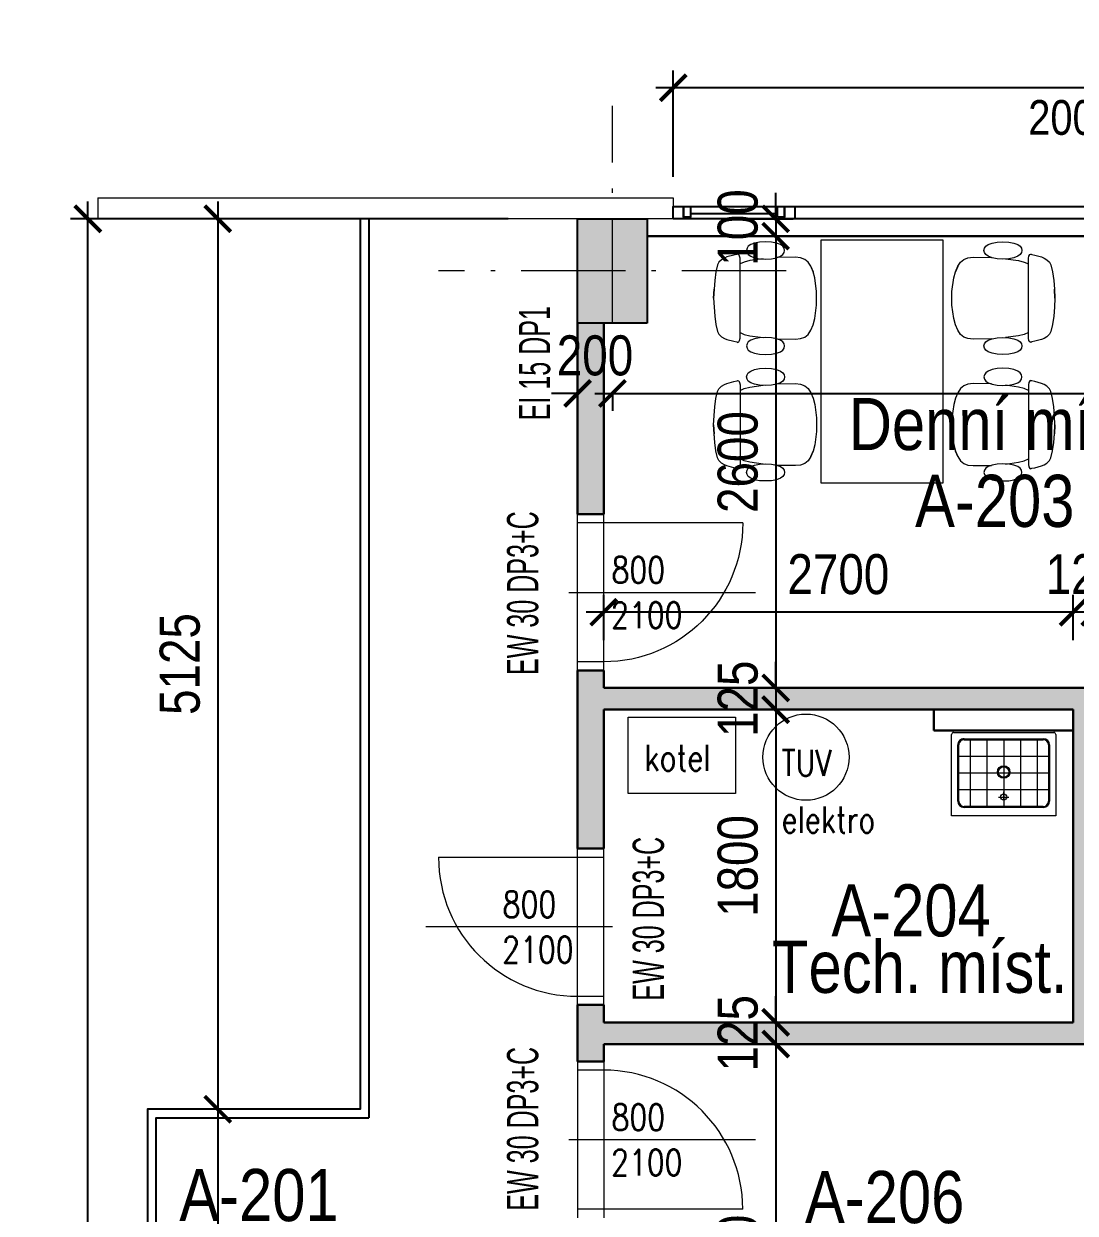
# Model space of a CAD drawing. Header units: millimetres. Extents: x 325046 to 1268204, y 1875583 to 2761998.
# Drawn here: x 1099923 to 1105972, y 2585519 to 2592365 of the extents above; entities that cross this region are included whole.
import ezdxf

# ---------------------------------------------------------------- set-up
doc = ezdxf.new("R2010")
doc.units = ezdxf.units.MM
doc.header["$LTSCALE"] = 100
doc.header["$PDMODE"] = 65
doc.linetypes.add('ACAD_ISO10W100', pattern=[18.5, 12, -3, 0.5, -3])
doc.linetypes.add('DIVIDE', pattern=[31.75, 12.7, -6.35, 0, -6.35, 0, -6.35])
for name, color, linetype, lineweight, true_color in [('DVEŘE - POPIS', 7, 'Continuous', 5, 0x008a22), ('INTERIÉR', 7, 'Continuous', 5, 0xa65930), ('otvory', 7, 'Continuous', 20, 0xb30000), ('PO - dveře a odolnosti', 7, 'Continuous', 9, 0xc51645), ('PŘÍČKY - SDK', 7, 'Continuous', 30, 0x6a1174), ('SANITA  - NOVÁ', 7, 'Continuous', 13, 0x3f3fde)]:
    doc.layers.add(name, color=color, linetype=linetype, lineweight=lineweight, true_color=true_color)
for name, color, linetype in [('FASÁDY - okna - PŮDORYS', 8, 'Continuous'), ('kóty 100', 5, 'Continuous'), ('OKNA - RASTR', 5, 'Continuous'), ('TENKÁ', 7, 'Continuous'), ('ČÍSLO MÍSTNOSTI', 4, 'Continuous'), ('ŽB- SLOUPY', 3, 'Continuous')]:
    doc.layers.add(name, color=color, linetype=linetype)
for name, color, linetype, lineweight in [('Objekty - osy', 5, 'ACAD_ISO10W100', 20), ('OBVODOVÝ PLÁŠŤ', 2, 'Continuous', 9), ('ŽB - Šraf-prefa', 253, 'Continuous', 13)]:
    doc.layers.add(name, color=color, linetype=linetype, lineweight=lineweight)
doc.layers.add('POPIS MÍSTNOSTÍ', color=7, linetype='Continuous', true_color=0x072bf2)
doc.layers.add('ŠRAF - SDK', color=7, linetype='Continuous', true_color=0xfbe0ee)
doc.styles.add('ARIAL NARROW', font='ARIALN.TTF')
doc.styles.add('FSIMPLEX', font='simplex.shx')
doc.dimstyles.new('100', dxfattribs={"dimscale": 100, "dimtxt": 2.3, "dimasz": 1.5, "dimexe": 1, "dimexo": 4, "dimgap": 1, "dimtad": 1, "dimdec": 0, "dimzin": 0, "dimdsep": 46, "dimtxsty": 'ARIAL NARROW', "dimblk": 'ARCHTICK', "dimcen": 4, "dimdle": 1, "dimclrd": 256, "dimclre": 256, "dimclrt": 7, "dimadec": 0, "dimazin": 0, "dimtfac": 1, "dimtdec": 0, "dimtix": 1, "dimtofl": 0, "dimtmove": 0, "dimatfit": 2, "dimldrblk": 'OBLIQUE', "dimfxl": 1, "dimtolj": 1, "dimtzin": 0, "dimlwd": -1, "dimlwe": -1, "dimarcsym": 1})

# ---------------------------------------------------------------- blocks, each defined once
blk = doc.blocks.new('A$C751F20EA')
at = {"layer": 'otvory', "linetype": 'DIVIDE', "ltscale": 8}
for p, q in [((50, 900), (50, 0)), ((200, 900), (200, 0))]:
    blk.add_line(p, q, dxfattribs=at)
at = {"layer": 'otvory'}
for p, q in [((200, 850), (50, 850)), ((1000, 50), (50, 50))]:
    blk.add_line(p, q, dxfattribs=at)
at = {"layer": 'otvory', "ltscale": 2, "transparency": 33554687}
blk.add_line((0, 450), (1073.6, 450), dxfattribs=at)
blk.add_arc((200, 50), 800, 0, 90, dxfattribs=at)
blk = doc.blocks.new('VI_2D_01_XX__FCPLA1112701903018')
for p, q in [((0.1136, 0.2183), (0.1041, 0.2015)), ((0.1282, 0.2336), (0.1136, 0.2183)), ((0.1439, 0.2413), (0.1282, 0.2336)), ((0.1839, 0.2504), (0.1439, 0.2413)), ((0.2327, 0.2571), (0.1839, 0.2504)), ((0.2834, 0.2611), (0.2327, 0.2571)), ((0.3354, 0.2637), (0.2834, 0.2611)), ((0.3354, 0.2638), (0.2838, 0.2612)), ((0.3354, 0.2637), (0.2838, 0.2612)), ((0.387, 0.2612), (0.3354, 0.2638)), ((0.3354, 0.2638), (0.3873, 0.2611)), ((0.3873, 0.2611), (0.3354, 0.2637)), ((0.4381, 0.2571), (0.387, 0.2612)), ((0.4381, 0.2571), (0.3873, 0.2611)), ((0.4869, 0.2504), (0.4381, 0.2571)), ((0.5268, 0.2413), (0.4869, 0.2504)), ((0.5425, 0.2336), (0.5268, 0.2413)), ((0.5572, 0.2183), (0.5425, 0.2336)), ((0.5666, 0.2015), (0.5572, 0.2183)), ((0.0874, 0.1476), (0.084, 0.1311)), ((0.098, 0.1871), (0.0874, 0.1476)), ((0.1041, 0.2015), (0.098, 0.1871)), ((0.5728, 0.1871), (0.5666, 0.2015)), ((0.5834, 0.1476), (0.5728, 0.1871)), ((0.5867, 0.1311), (0.5834, 0.1476)), ((0.0478, 0.0718), (0.0366, 0.0643)), ((0.0604, 0.0743), (0.0478, 0.0718)), ((0.073, 0.0718), (0.0604, 0.0743)), ((0.0842, 0.0643), (0.073, 0.0718)), ((0.0825, 0.1277), (0.0813, 0.1263)), ((0.0813, 0.1263), (0.0839, 0.1197)), ((0.084, 0.1311), (0.0825, 0.1277)), ((0.0839, 0.1197), (0.0929, 0.1143)), ((0.0929, 0.1143), (0.1053, 0.1118)), ((0.1053, 0.1118), (0.1842, 0.1118)), ((0.1273, 0.0879), (0.1188, 0.0548)), ((0.1381, 0.1118), (0.1273, 0.0879)), ((0.1842, 0.1118), (0.2328, 0.1118)), ((0.2328, 0.1118), (0.2838, 0.1118)), ((0.2838, 0.1118), (0.3354, 0.1118)), ((0.3354, 0.1118), (0.3869, 0.1118)), ((0.3869, 0.1118), (0.438, 0.1118)), ((0.438, 0.1118), (0.4865, 0.1118)), ((0.4865, 0.1118), (0.5654, 0.1118)), ((0.5435, 0.0879), (0.5327, 0.1118)), ((0.5519, 0.0548), (0.5435, 0.0879)), ((0.5654, 0.1118), (0.5779, 0.1143)), ((0.5779, 0.1143), (0.5868, 0.1197)), ((0.5978, 0.0718), (0.5866, 0.0643)), ((0.5882, 0.1277), (0.5867, 0.1311)), ((0.5868, 0.1197), (0.5895, 0.1263)), ((0.5895, 0.1263), (0.5882, 0.1277)), ((0.6104, 0.0743), (0.5978, 0.0718)), ((0.623, 0.0718), (0.6104, 0.0743)), ((0.6342, 0.0643), (0.623, 0.0718)), ((0.0186, 0.028), (0.013, -0.0009)), ((0.0269, 0.0502), (0.0186, 0.028)), ((0.0366, 0.0643), (0.0269, 0.0502)), ((0.0939, 0.0502), (0.0842, 0.0643)), ((0.1021, 0.028), (0.0939, 0.0502)), ((0.1078, -0.0009), (0.1021, 0.028)), ((0.1188, 0.0548), (0.1088, -0.0206)), ((0.5619, -0.0206), (0.5519, 0.0548)), ((0.5686, 0.028), (0.563, -0.0009)), ((0.5769, 0.0502), (0.5686, 0.028)), ((0.5866, 0.0643), (0.5769, 0.0502)), ((0.6439, 0.0502), (0.6342, 0.0643)), ((0.6521, 0.028), (0.6439, 0.0502)), ((0.6578, -0.0009), (0.6521, 0.028)), ((0.013, -0.0009), (0.0111, -0.035)), ((0.0111, -0.035), (0.013, -0.069)), ((0.1096, -0.035), (0.1078, -0.0009)), ((0.1078, -0.069), (0.1096, -0.035)), ((0.563, -0.0009), (0.5611, -0.035)), ((0.5611, -0.035), (0.563, -0.069)), ((0.6596, -0.035), (0.6578, -0.0009)), ((0.6578, -0.069), (0.6596, -0.035)), ((0.013, -0.069), (0.0186, -0.0979)), ((0.0186, -0.0979), (0.0269, -0.1201)), ((0.0269, -0.1201), (0.0366, -0.1342)), ((0.0366, -0.1342), (0.0478, -0.1417)), ((0.073, -0.1417), (0.0842, -0.1342)), ((0.0842, -0.1342), (0.0939, -0.1201)), ((0.0939, -0.1201), (0.1021, -0.0979)), ((0.1011, -0.1007), (0.0994, -0.2065)), ((0.1021, -0.0979), (0.1078, -0.069)), ((0.563, -0.069), (0.5686, -0.0979)), ((0.5686, -0.0979), (0.5769, -0.1201)), ((0.5713, -0.2065), (0.5697, -0.1007)), ((0.5769, -0.1201), (0.5866, -0.1342)), ((0.5866, -0.1342), (0.5978, -0.1417)), ((0.623, -0.1417), (0.6342, -0.1342)), ((0.6342, -0.1342), (0.6439, -0.1201)), ((0.6439, -0.1201), (0.6521, -0.0979)), ((0.6521, -0.0979), (0.6578, -0.069)), ((0.0478, -0.1417), (0.0604, -0.1442)), ((0.0604, -0.1442), (0.073, -0.1417)), ((0.5978, -0.1417), (0.6104, -0.1442)), ((0.6104, -0.1442), (0.623, -0.1417)), ((0.0994, -0.2065), (0.0994, -0.2064)), ((0.0994, -0.2065), (0.103, -0.2362)), ((0.0994, -0.2065), (0.103, -0.2361)), ((0.103, -0.2361), (0.1116, -0.2602)), ((0.103, -0.2361), (0.103, -0.2361)), ((0.103, -0.2361), (0.103, -0.2361)), ((0.103, -0.2362), (0.1116, -0.2602)), ((0.1116, -0.2602), (0.1273, -0.2796)), ((0.1116, -0.2602), (0.1273, -0.2796)), ((0.5435, -0.2796), (0.5591, -0.2602)), ((0.5435, -0.2796), (0.5591, -0.2602)), ((0.5591, -0.2602), (0.5678, -0.2361)), ((0.5591, -0.2602), (0.5678, -0.2362)), ((0.5591, -0.2602), (0.5591, -0.2602)), ((0.5678, -0.2362), (0.5713, -0.2065)), ((0.5678, -0.2361), (0.5713, -0.2065)), ((0.1273, -0.2796), (0.1516, -0.2952)), ((0.1273, -0.2796), (0.1516, -0.2952)), ((0.1516, -0.2952), (0.1516, -0.2952)), ((0.1516, -0.2952), (0.1521, -0.2954)), ((0.1521, -0.2954), (0.1831, -0.308)), ((0.1831, -0.308), (0.2187, -0.3175)), ((0.2187, -0.3175), (0.296, -0.3281)), ((0.296, -0.3281), (0.3747, -0.3281)), ((0.3747, -0.3281), (0.452, -0.3175)), ((0.452, -0.3175), (0.4877, -0.308)), ((0.4877, -0.308), (0.5191, -0.2952)), ((0.5186, -0.2954), (0.4877, -0.308)), ((0.5186, -0.2954), (0.5191, -0.2952)), ((0.5191, -0.2952), (0.5435, -0.2796)), ((0.5191, -0.2952), (0.5435, -0.2796))]:
    blk.add_line(p, q)
blk = doc.blocks.new('A$C2A9B169D')
at = {"layer": 'SANITA  - NOVÁ', "ltscale": 2, "transparency": 33554687}
for p, q in [((0, 12), (0, 480)), ((0, 480), (600, 480)), ((600, 480), (600, 12)), ((72, 432), (528, 432)), ((72, 426), (528, 426)), ((108, 42), (108, 426)), ((204, 42), (204, 426)), ((300, 42), (300, 426)), ((396, 42), (396, 426)), ((492, 42), (492, 426)), ((36, 72), (36, 396)), ((42, 72), (42, 396)), ((330, 372), (270, 372)), ((300, 390), (300, 342)), ((558, 396), (558, 72)), ((564, 396), (564, 72)), ((42, 330), (558, 330)), ((42, 234), (558, 234)), ((42, 138), (558, 138)), ((528, 42), (72, 42)), ((528, 36), (72, 36)), ((588, 0), (12, 0))]:
    blk.add_line(p, q, dxfattribs=at)
for centre, radius in [((300, 372), 18), ((300, 228), 36), ((300, 228), 30)]:
    blk.add_circle(centre, radius, dxfattribs=at)
for centre, radius, start, end in [((72, 396), 36, 90, 180), ((72, 396), 30, 90, 180), ((528, 396), 36, 0, 90), ((528, 396), 30, 0, 90), ((72, 72), 36, 180, 270), ((72, 72), 30, 180, 270), ((528, 72), 30, 270, 0), ((528, 72), 36, 270, 0), ((12, 12), 12, 180, 270), ((588, 12), 12, 270, 0)]:
    blk.add_arc(centre, radius, start, end, dxfattribs=at)
blk = doc.blocks.new('_ARCHTICK')
at = {"color": 0, "linetype": 'ByBlock', "const_width": 0.15}
blk.add_lwpolyline([(-0.5, -0.5), (0.5, 0.5)], dxfattribs=at)
blk = doc.blocks.new('*D247')
at = {"layer": 'Defpoints', "color": 0, "transparency": 16777216}
for p in [(1103659.2, 2591996.8), (1103659.2, 2591084), (1108959.2, 2591084)]:
    blk.add_point(p, dxfattribs=at)
at = {"layer": 'kóty 100', "transparency": 16777216}
for p, q in [((1103659.2, 2591484), (1103659.2, 2592096.8)), ((1108959.2, 2591484), (1108959.2, 2592096.8)), ((1109059.2, 2591996.8), (1103559.2, 2591996.8))]:
    blk.add_line(p, q, dxfattribs=at)
at = {"layer": 'kóty 100', "transparency": 16777216, "xscale": 150, "yscale": 150, "zscale": 150, "rotation": 180}
blk.add_blockref('_ARCHTICK', (1103659.2, 2591996.8), dxfattribs=at)
at = {"layer": 'kóty 100', "transparency": 16777216, "xscale": 150, "yscale": 150, "zscale": 150}
blk.add_blockref('_ARCHTICK', (1108959.2, 2591996.8), dxfattribs=at)
at = {"layer": 'kóty 100', "color": 7, "transparency": 16777216, "insert": (1106309.2, 2592214.2), "char_height": 230, "attachment_point": 5, "style": 'ARIAL NARROW'}
blk.add_mtext('\\A1;5300', dxfattribs=at)
blk = doc.blocks.new('_Oblique')
at = {"color": 0, "lineweight": -2}
blk.add_line((-0.5, -0.5), (0.5, 0.5), dxfattribs=at)
blk = doc.blocks.new('*D355')
at = {"layer": 'Defpoints', "color": 0, "transparency": 16777216}
for p in [(1100291.7, 2591242.7), (1103109.2, 2591242.7), (1103109.2, 2572692.7)]:
    blk.add_point(p, dxfattribs=at)
at = {"layer": 'kóty 100', "transparency": 16777216}
for p, q in [((1100291.7, 2572592.7), (1100291.7, 2591342.7)), ((1102709.2, 2591242.7), (1100191.7, 2591242.7)), ((1102709.2, 2572692.7), (1100191.7, 2572692.7))]:
    blk.add_line(p, q, dxfattribs=at)
at = {"layer": 'kóty 100', "transparency": 16777216, "xscale": 150, "yscale": 150, "zscale": 150}
for p, rotation in [((1100291.7, 2591242.7), 90), ((1100291.7, 2572692.7), 270)]:
    blk.add_blockref('_ARCHTICK', p, dxfattribs=dict(at, rotation=rotation))
at = {"layer": 'kóty 100', "color": 7, "transparency": 16777216, "insert": (1100074.3, 2581967.7), "char_height": 230, "attachment_point": 5, "rotation": 90, "style": 'ARIAL NARROW'}
blk.add_mtext('\\A1;18550', dxfattribs=at)
blk = doc.blocks.new('*D356')
at = {"layer": 'Defpoints', "color": 0, "transparency": 16777216}
for p in [(1101859.2, 2591242.7), (1101039.3, 2586117.7), (1101859.2, 2586117.7)]:
    blk.add_point(p, dxfattribs=at)
at = {"layer": 'kóty 100', "transparency": 16777216}
for p, q in [((1101039.3, 2591342.7), (1101039.3, 2586017.7)), ((1101459.2, 2591242.7), (1100939.3, 2591242.7)), ((1101459.2, 2586117.7), (1100939.3, 2586117.7))]:
    blk.add_line(p, q, dxfattribs=at)
at = {"layer": 'kóty 100', "transparency": 16777216, "xscale": 150, "yscale": 150, "zscale": 150}
for p, rotation in [((1101039.3, 2591242.7), 90), ((1101039.3, 2586117.7), 270)]:
    blk.add_blockref('_ARCHTICK', p, dxfattribs=dict(at, rotation=rotation))
at = {"layer": 'kóty 100', "color": 7, "transparency": 16777216, "insert": (1100821.8, 2588680.2), "char_height": 230, "attachment_point": 5, "rotation": 90, "style": 'ARIAL NARROW'}
blk.add_mtext('\\A1;5125', dxfattribs=at)
blk = doc.blocks.new('*D357')
at = {"layer": 'Defpoints', "color": 0, "transparency": 16777216}
for p in [(1101859.2, 2586117.7), (1100684.8, 2577717.5), (1101039.3, 2577717.5)]:
    blk.add_point(p, dxfattribs=at)
at = {"layer": 'kóty 100', "transparency": 16777216}
for p, q in [((1101039.3, 2586217.7), (1101039.3, 2577617.5)), ((1101459.2, 2586117.7), (1100939.3, 2586117.7)), ((1101084.8, 2577717.5), (1101139.3, 2577717.5))]:
    blk.add_line(p, q, dxfattribs=at)
at = {"layer": 'kóty 100', "transparency": 16777216, "xscale": 150, "yscale": 150, "zscale": 150}
for p, rotation in [((1101039.3, 2586117.7), 90), ((1101039.3, 2577717.5), 270)]:
    blk.add_blockref('_ARCHTICK', p, dxfattribs=dict(at, rotation=rotation))
at = {"layer": 'kóty 100', "color": 7, "transparency": 16777216, "insert": (1100821.8, 2581917.6), "char_height": 230, "attachment_point": 5, "rotation": 90, "style": 'ARIAL NARROW'}
blk.add_mtext('\\A1;8400', dxfattribs=at)
blk = doc.blocks.new('*D364')
at = {"layer": 'Defpoints', "color": 0, "transparency": 16777216}
for p in [(1103659.2, 2591242.7), (1103509.2, 2591142.7), (1104248.8, 2591142.7)]:
    blk.add_point(p, dxfattribs=at)
at = {"layer": 'kóty 100', "transparency": 16777216}
for p, q in [((1104248.8, 2591242.7), (1104248.8, 2591392.7)), ((1104059.2, 2591242.7), (1104348.8, 2591242.7)), ((1103909.2, 2591142.7), (1104348.8, 2591142.7)), ((1104248.8, 2591142.7), (1104248.8, 2590992.7))]:
    blk.add_line(p, q, dxfattribs=at)
at = {"layer": 'kóty 100', "transparency": 16777216, "xscale": 150, "yscale": 150, "zscale": 150}
for p, rotation in [((1104248.8, 2591242.7), 270), ((1104248.8, 2591142.7), 90)]:
    blk.add_blockref('_ARCHTICK', p, dxfattribs=dict(at, rotation=rotation))
at = {"layer": 'kóty 100', "color": 7, "transparency": 16777216, "insert": (1104031.4, 2591192.7), "char_height": 230, "attachment_point": 5, "rotation": 90, "style": 'ARIAL NARROW'}
blk.add_mtext('\\A1;100', dxfattribs=at)
blk = doc.blocks.new('*D365')
at = {"layer": 'Defpoints', "color": 0, "transparency": 16777216}
for p in [(1103509.2, 2591142.7), (1103259.2, 2588542.7), (1104248.8, 2588542.7)]:
    blk.add_point(p, dxfattribs=at)
at = {"layer": 'kóty 100', "transparency": 16777216}
for p, q in [((1104248.8, 2591242.7), (1104248.8, 2588442.7)), ((1103909.2, 2591142.7), (1104348.8, 2591142.7)), ((1103659.2, 2588542.7), (1104348.8, 2588542.7))]:
    blk.add_line(p, q, dxfattribs=at)
at = {"layer": 'kóty 100', "transparency": 16777216, "xscale": 150, "yscale": 150, "zscale": 150}
for p, rotation in [((1104248.8, 2591142.7), 90), ((1104248.8, 2588542.7), 270)]:
    blk.add_blockref('_ARCHTICK', p, dxfattribs=dict(at, rotation=rotation))
at = {"layer": 'kóty 100', "color": 7, "transparency": 16777216, "insert": (1104031.4, 2589842.7), "char_height": 230, "attachment_point": 5, "rotation": 90, "style": 'ARIAL NARROW'}
blk.add_mtext('\\A1;2600', dxfattribs=at)
blk = doc.blocks.new('*D366')
at = {"layer": 'Defpoints', "color": 0, "transparency": 16777216}
for p in [(1103259.2, 2588542.7), (1103259.2, 2588417.7), (1104248.8, 2588417.7)]:
    blk.add_point(p, dxfattribs=at)
at = {"layer": 'kóty 100', "transparency": 16777216}
for p, q in [((1104248.8, 2588542.7), (1104248.8, 2588692.7)), ((1103659.2, 2588542.7), (1104348.8, 2588542.7)), ((1103659.2, 2588417.7), (1104348.8, 2588417.7)), ((1104248.8, 2588417.7), (1104248.8, 2588267.7))]:
    blk.add_line(p, q, dxfattribs=at)
at = {"layer": 'kóty 100', "transparency": 16777216, "xscale": 150, "yscale": 150, "zscale": 150}
for p, rotation in [((1104248.8, 2588542.7), 270), ((1104248.8, 2588417.7), 90)]:
    blk.add_blockref('_ARCHTICK', p, dxfattribs=dict(at, rotation=rotation))
at = {"layer": 'kóty 100', "color": 7, "transparency": 16777216, "insert": (1104031.4, 2588480.2), "char_height": 230, "attachment_point": 5, "rotation": 90, "style": 'ARIAL NARROW'}
blk.add_mtext('\\A1;125', dxfattribs=at)
blk = doc.blocks.new('*D367')
at = {"layer": 'Defpoints', "color": 0, "transparency": 16777216}
for p in [(1103259.2, 2588417.7), (1103259.2, 2586617.7), (1104248.8, 2586617.7)]:
    blk.add_point(p, dxfattribs=at)
at = {"layer": 'kóty 100', "transparency": 16777216}
for p, q in [((1104248.8, 2588517.7), (1104248.8, 2586517.7)), ((1103659.2, 2588417.7), (1104348.8, 2588417.7)), ((1103659.2, 2586617.7), (1104348.8, 2586617.7))]:
    blk.add_line(p, q, dxfattribs=at)
at = {"layer": 'kóty 100', "transparency": 16777216, "xscale": 150, "yscale": 150, "zscale": 150}
for p, rotation in [((1104248.8, 2588417.7), 90), ((1104248.8, 2586617.7), 270)]:
    blk.add_blockref('_ARCHTICK', p, dxfattribs=dict(at, rotation=rotation))
at = {"layer": 'kóty 100', "color": 7, "transparency": 16777216, "insert": (1104031.4, 2587517.7), "char_height": 230, "attachment_point": 5, "rotation": 90, "style": 'ARIAL NARROW'}
blk.add_mtext('\\A1;1800', dxfattribs=at)
blk = doc.blocks.new('*D368')
at = {"layer": 'Defpoints', "color": 0, "transparency": 16777216}
for p in [(1103259.2, 2586617.7), (1103259.2, 2586492.7), (1104248.8, 2586492.7)]:
    blk.add_point(p, dxfattribs=at)
at = {"layer": 'kóty 100', "transparency": 16777216}
for p, q in [((1104248.8, 2586617.7), (1104248.8, 2586767.7)), ((1103659.2, 2586617.7), (1104348.8, 2586617.7)), ((1103659.2, 2586492.7), (1104348.8, 2586492.7)), ((1104248.8, 2586492.7), (1104248.8, 2586342.7))]:
    blk.add_line(p, q, dxfattribs=at)
at = {"layer": 'kóty 100', "transparency": 16777216, "xscale": 150, "yscale": 150, "zscale": 150}
for p, rotation in [((1104248.8, 2586617.7), 270), ((1104248.8, 2586492.7), 90)]:
    blk.add_blockref('_ARCHTICK', p, dxfattribs=dict(at, rotation=rotation))
at = {"layer": 'kóty 100', "color": 7, "transparency": 16777216, "insert": (1104031.4, 2586555.2), "char_height": 230, "attachment_point": 5, "rotation": 90, "style": 'ARIAL NARROW'}
blk.add_mtext('\\A1;125', dxfattribs=at)
blk = doc.blocks.new('*D369')
at = {"layer": 'Defpoints', "color": 0, "transparency": 16777216}
for p in [(1103259.2, 2586492.7), (1103259.2, 2583942.7), (1104248.8, 2583942.7)]:
    blk.add_point(p, dxfattribs=at)
at = {"layer": 'kóty 100', "transparency": 16777216}
for p, q in [((1104248.8, 2586592.7), (1104248.8, 2583842.7)), ((1103659.2, 2586492.7), (1104348.8, 2586492.7)), ((1103659.2, 2583942.7), (1104348.8, 2583942.7))]:
    blk.add_line(p, q, dxfattribs=at)
at = {"layer": 'kóty 100', "transparency": 16777216, "xscale": 150, "yscale": 150, "zscale": 150}
for p, rotation in [((1104248.8, 2586492.7), 90), ((1104248.8, 2583942.7), 270)]:
    blk.add_blockref('_ARCHTICK', p, dxfattribs=dict(at, rotation=rotation))
at = {"layer": 'kóty 100', "color": 7, "transparency": 16777216, "insert": (1104031.4, 2585217.7), "char_height": 230, "attachment_point": 5, "rotation": 90, "style": 'ARIAL NARROW'}
blk.add_mtext('\\A1;2550', dxfattribs=at)
blk = doc.blocks.new('*D390')
at = {"layer": 'Defpoints', "color": 0, "transparency": 16777216}
for p in [(1103259.2, 2588978.3), (1103259.2, 2588417.7), (1105959.2, 2588417.7)]:
    blk.add_point(p, dxfattribs=at)
at = {"layer": 'kóty 100', "transparency": 16777216}
for p, q in [((1103259.2, 2588817.7), (1103259.2, 2589078.3)), ((1105959.2, 2588817.7), (1105959.2, 2589078.3)), ((1106059.2, 2588978.3), (1103159.2, 2588978.3))]:
    blk.add_line(p, q, dxfattribs=at)
at = {"layer": 'kóty 100', "transparency": 16777216, "xscale": 150, "yscale": 150, "zscale": 150, "rotation": 180}
blk.add_blockref('_ARCHTICK', (1103259.2, 2588978.3), dxfattribs=at)
at = {"layer": 'kóty 100', "transparency": 16777216, "xscale": 150, "yscale": 150, "zscale": 150}
blk.add_blockref('_ARCHTICK', (1105959.2, 2588978.3), dxfattribs=at)
at = {"layer": 'kóty 100', "color": 7, "transparency": 16777216, "insert": (1104609.2, 2589195.8), "char_height": 230, "attachment_point": 5, "style": 'ARIAL NARROW'}
blk.add_mtext('\\A1;2700', dxfattribs=at)
blk = doc.blocks.new('*D391')
at = {"layer": 'Defpoints', "color": 0, "transparency": 16777216}
for p in [(1103109.2, 2590642.7), (1103309.2, 2590642.7), (1103309.2, 2590237.6)]:
    blk.add_point(p, dxfattribs=at)
at = {"layer": 'kóty 100', "transparency": 16777216}
for p, q in [((1103109.2, 2590237.6), (1102959.2, 2590237.6)), ((1103109.2, 2590242.7), (1103109.2, 2590137.6)), ((1103309.2, 2590242.7), (1103309.2, 2590137.6)), ((1103309.2, 2590237.6), (1103459.2, 2590237.6))]:
    blk.add_line(p, q, dxfattribs=at)
at = {"layer": 'kóty 100', "transparency": 16777216, "xscale": 150, "yscale": 150, "zscale": 150}
blk.add_blockref('_ARCHTICK', (1103109.2, 2590237.6), dxfattribs=at)
at = {"layer": 'kóty 100', "transparency": 16777216, "xscale": 150, "yscale": 150, "zscale": 150, "rotation": 180}
blk.add_blockref('_ARCHTICK', (1103309.2, 2590237.6), dxfattribs=at)
at = {"layer": 'kóty 100', "color": 7, "transparency": 16777216, "insert": (1103209.2, 2590455), "char_height": 230, "attachment_point": 5, "style": 'ARIAL NARROW'}
blk.add_mtext('\\A1;200', dxfattribs=at)
blk = doc.blocks.new('*D392')
at = {"layer": 'Defpoints', "color": 0, "transparency": 16777216}
for p in [(1103309.2, 2590642.7), (1109434.2, 2590642.7), (1109434.2, 2590237.6)]:
    blk.add_point(p, dxfattribs=at)
at = {"layer": 'kóty 100', "transparency": 16777216}
for p, q in [((1103209.2, 2590237.6), (1109534.2, 2590237.6)), ((1103309.2, 2590242.7), (1103309.2, 2590137.6)), ((1109434.2, 2590242.7), (1109434.2, 2590137.6))]:
    blk.add_line(p, q, dxfattribs=at)
at = {"layer": 'kóty 100', "transparency": 16777216, "xscale": 150, "yscale": 150, "zscale": 150, "rotation": 180}
blk.add_blockref('_ARCHTICK', (1103309.2, 2590237.6), dxfattribs=at)
at = {"layer": 'kóty 100', "transparency": 16777216, "xscale": 150, "yscale": 150, "zscale": 150}
blk.add_blockref('_ARCHTICK', (1109434.2, 2590237.6), dxfattribs=at)
at = {"layer": 'kóty 100', "color": 7, "transparency": 16777216, "insert": (1106371.7, 2590455), "char_height": 230, "attachment_point": 5, "style": 'ARIAL NARROW'}
blk.add_mtext('\\A1;6125', dxfattribs=at)
blk = doc.blocks.new('*D251')
at = {"layer": 'Defpoints', "color": 0, "transparency": 16777216}
for p in [(1105959.2, 2588978.3), (1105959.2, 2588417.7), (1106084.2, 2588342.7)]:
    blk.add_point(p, dxfattribs=at)
at = {"layer": 'kóty 100', "transparency": 16777216}
for p, q in [((1105959.2, 2588817.7), (1105959.2, 2589078.3)), ((1106084.2, 2588742.7), (1106084.2, 2589078.3)), ((1105959.2, 2588978.3), (1105809.2, 2588978.3)), ((1106084.2, 2588978.3), (1106234.2, 2588978.3))]:
    blk.add_line(p, q, dxfattribs=at)
at = {"layer": 'kóty 100', "transparency": 16777216, "xscale": 150, "yscale": 150, "zscale": 150}
blk.add_blockref('_ARCHTICK', (1105959.2, 2588978.3), dxfattribs=at)
at = {"layer": 'kóty 100', "transparency": 16777216, "xscale": 150, "yscale": 150, "zscale": 150, "rotation": 180}
blk.add_blockref('_ARCHTICK', (1106084.2, 2588978.3), dxfattribs=at)
at = {"layer": 'kóty 100', "color": 7, "transparency": 16777216, "insert": (1106021.7, 2589195.8), "char_height": 230, "attachment_point": 5, "style": 'ARIAL NARROW'}
blk.add_mtext('\\A1;125', dxfattribs=at)
blk = doc.blocks.new('A$C6A1E434B')
at = {"layer": 'FASÁDY - okna - PŮDORYS'}
blk.add_line((30, 2550), (30, 2050), dxfattribs=at)
for points in [[(10, 2590), (70, 2590), (70, 2550), (10, 2550)], [(10, 2050), (70, 2050), (70, 2010), (10, 2010)]]:
    blk.add_lwpolyline(points, close=True, dxfattribs=at)
at = {"layer": 'OKNA - RASTR'}
blk.add_lwpolyline([(0, 2650), (70, 2650), (70, 0), (0, 0), (0, 2650)], dxfattribs=at)
for points in [[(0, 2650), (70, 2650), (70, 2590), (0, 2590)], [(0, 2010), (70, 2010), (70, 1950), (0, 1950)], [(0, 60), (70, 60), (70, 0), (0, 0)]]:
    blk.add_lwpolyline(points, close=True, dxfattribs=at)

msp = doc.modelspace()

# ---------------------------------------------------------------- hatches: boundary and pattern name
at = {"layer": 'ŠRAF - SDK'}
h = msp.add_hatch(color=256, dxfattribs=at)
h.dxf.hatch_style = 1
h.paths.add_polyline_path([(1103259.2, 2590642.7), (1103109.2, 2590642.7), (1103109.2, 2589542.7), (1103259.2, 2589542.7)])
h.paths.add_polyline_path([(1109584.2, 2588542.7), (1103259.2, 2588542.7), (1103259.2, 2588642.7), (1103109.2, 2588642.7), (1103109.2, 2587617.7), (1103259.2, 2587617.7), (1103259.2, 2588417.7), (1105959.2, 2588417.7), (1105959.2, 2586617.7), (1103259.2, 2586617.7), (1103259.2, 2586717.7), (1103109.2, 2586717.7), (1103109.2, 2586392.7), (1103259.2, 2586392.7), (1103259.2, 2586492.7), (1107209.2, 2586492.7), (1107209.2, 2586617.7), (1107109.2, 2586617.7), (1107109.2, 2586667.7), (1106984.2, 2586667.7), (1106984.2, 2586617.7), (1106084.2, 2586617.7), (1106084.2, 2588417.7), (1106984.2, 2588417.7), (1106984.2, 2587467.7), (1107109.2, 2587467.7), (1107109.2, 2588342.7), (1108309.2, 2588342.7), (1108309.2, 2587442.7), (1108434.2, 2587442.7), (1108434.2, 2588342.7), (1109584.2, 2588342.7)])
h.paths.add_polyline_path([(1109584.2, 2586417.7), (1108434.2, 2586417.7), (1108434.2, 2586617.7), (1108109.2, 2586617.7), (1108109.2, 2586492.7), (1108309.2, 2586492.7), (1108309.2, 2586292.7), (1109584.2, 2586292.7)])
h.paths.add_polyline_path([(1109584.2, 2588342.7), (1109434.2, 2588342.7), (1109434.2, 2586417.7), (1109584.2, 2586417.7)], flags=17)
h.paths.add_polyline_path([(1109584.2, 2590642.7), (1109434.2, 2590642.7), (1109434.2, 2588542.7), (1109584.2, 2588542.7)])
at = {"layer": 'ŽB - Šraf-prefa'}
h = msp.add_hatch(color=256, dxfattribs=at)
h.dxf.hatch_style = 1
h.paths.add_polyline_path([(1103509.2, 2590642.7), (1103109.2, 2590642.7), (1103109.2, 2591242.7), (1103509.2, 2591242.7)])

# ---------------------------------------------------------------- linework, layer by layer
at = {"layer": 'INTERIÉR'}
msp.add_line((1100348.8, 2591362.7), (1100348.8, 2591242.7), dxfattribs=at)
msp.add_lwpolyline([(1104510.3, 2591121.6), (1105210.5, 2591121.6), (1105210.5, 2589721.7), (1104510.3, 2589721.7)], close=True, dxfattribs=at)
at = {"layer": 'Objekty - osy', "ltscale": 0.5}
for points in [[(1103309.2, 2590642.7), (1103309.2, 2591892.7)], [(1104309.2, 2590942.7), (1102309.2, 2590942.7)]]:
    msp.add_lwpolyline(points, dxfattribs=at)
at = {"layer": 'OBVODOVÝ PLÁŠŤ'}
msp.add_line((1103659.2, 2591362.7), (1103659.2, 2591242.7), dxfattribs=at)
for points in [[(1100348.8, 2591362.7), (1103659.2, 2591362.7)], [(1103659.2, 2591242.7), (1100348.8, 2591242.7)]]:
    msp.add_lwpolyline(points, dxfattribs=at)
at = {"layer": 'PŘÍČKY - SDK'}
for p, q in [((1109084.2, 2591142.7), (1103509.2, 2591142.7)), ((1103109.2, 2589542.7), (1103109.2, 2590642.7)), ((1103259.2, 2589542.7), (1103259.2, 2590642.7)), ((1103259.2, 2589542.7), (1103109.2, 2589542.7)), ((1103109.2, 2587617.7), (1103109.2, 2588642.7)), ((1103259.2, 2588642.7), (1103109.2, 2588642.7)), ((1103259.2, 2588542.7), (1103259.2, 2588642.7)), ((1109584.2, 2588542.7), (1103259.2, 2588542.7)), ((1103259.2, 2587617.7), (1103259.2, 2588417.7)), ((1105959.2, 2588417.7), (1103259.2, 2588417.7)), ((1105159.2, 2588297.7), (1105159.2, 2588417.7)), ((1105959.2, 2586617.7), (1105959.2, 2588417.7)), ((1105959.2, 2588297.7), (1105159.2, 2588297.7)), ((1103259.2, 2587617.7), (1103109.2, 2587617.7)), ((1103109.2, 2586392.7), (1103109.2, 2586717.7)), ((1103259.2, 2586717.7), (1103109.2, 2586717.7)), ((1103259.2, 2586617.7), (1103259.2, 2586717.7)), ((1105959.2, 2586617.7), (1103259.2, 2586617.7)), ((1103259.2, 2586392.7), (1103259.2, 2586492.7)), ((1107209.2, 2586492.7), (1103259.2, 2586492.7)), ((1103259.2, 2586392.7), (1103109.2, 2586392.7))]:
    msp.add_line(p, q, dxfattribs=at)
at = {"layer": 'SANITA  - NOVÁ'}
msp.add_lwpolyline([(1103399.6, 2588373.5), (1104018.4, 2588373.5), (1104018.4, 2587934.7), (1103399.6, 2587934.7)], close=True, dxfattribs=at)
msp.add_circle((1104422.8, 2588144), 248, dxfattribs=at)
at = {"layer": 'TENKÁ'}
msp.add_line((1101909.2, 2591242.7), (1101909.2, 2586067.7), dxfattribs=at)
for points in [[(1101859.2, 2591242.7), (1101859.2, 2586117.7), (1100634.8, 2586117.7), (1100634.8, 2580834.6)], [(1100684.8, 2580849.8), (1100684.8, 2586067.7), (1101909.2, 2586067.7)]]:
    msp.add_lwpolyline(points, dxfattribs=at)
at = {"layer": 'ŽB- SLOUPY'}
msp.add_lwpolyline([(1103509.2, 2590642.7), (1103109.2, 2590642.7), (1103109.2, 2591242.7), (1103509.2, 2591242.7)], close=True, dxfattribs=at)

# ---------------------------------------------------------------- block references
at = {"layer": 'INTERIÉR', "yscale": 999.9999999999986, "zscale": 999.9999999999986}
for p, xscale, rotation in [((1104155.6, 2590450.2), 999.9999999999986, 89.99990145055185), ((1105591.1, 2590450.2), -999.9999999999986, 270.0000985494481), ((1104155.6, 2590393.2), -999.9999999999986, 90.00009854944811), ((1105591.1, 2590393.2), 999.9999999999986, 269.9999014505519)]:
    msp.add_blockref('VI_2D_01_XX__FCPLA1112701903018', p, dxfattribs=dict(at, xscale=xscale, rotation=rotation))
at = {"layer": 'OKNA - RASTR', "rotation": 90}
msp.add_blockref('A$C6A1E434B', (1106309.2, 2591242.7), dxfattribs=at)
at = {"layer": 'otvory', "xscale": -1, "rotation": 180}
msp.add_blockref('A$C751F20EA', (1103059.3, 2589542.7), dxfattribs=at)
at = {"layer": 'otvory', "rotation": 180}
msp.add_blockref('A$C751F20EA', (1103309.2, 2587617.7), dxfattribs=at)
at = {"layer": 'otvory'}
msp.add_blockref('A$C751F20EA', (1103059.3, 2585492.7), dxfattribs=at)
at = {"layer": 'SANITA  - NOVÁ', "rotation": 180}
msp.add_blockref('A$C2A9B169D', (1105860.3, 2588286.5), dxfattribs=at)

# ---------------------------------------------------------------- texts
at = {"layer": 'DVEŘE - POPIS', "style": 'FSIMPLEX', "width": 0.8}
for s, p in [('800', (1103304.3, 2589146.7)), ('2100', (1103301.4, 2588886.2)), ('800', (1102677.8, 2587221.7)), ('2100', (1102674.9, 2586961.2)), ('800', (1103304.3, 2585996.7)), ('2100', (1103301.4, 2585736.2))]:
    msp.add_text(s, height=150, dxfattribs=at).set_placement(p)
at = {"layer": 'kóty 100', "style": 'ARIAL NARROW'}
msp.add_text('2000(1000)', height=200, dxfattribs=at).set_placement((1105701.6, 2591726.1))
at = {"layer": 'PO - dveře a odolnosti', "char_height": 180, "width": 3980.887, "attachment_point": 1, "rotation": 90, "style": 'ARIAL NARROW'}
for s, insert in [('\\A1;{\\W0.7;EI 15 DP1}', (1102771.4, 2590082.7, 0)), ('\\A1;{\\W0.7;EW 30 DP3+C}', (1102703, 2588617, 0)), ('\\A1;{\\W0.7;EW 30 DP3+C}', (1103426, 2586743, 0)), ('\\A1;{\\W0.7;EW 30 DP3+C}', (1102703, 2585533.9, 0))]:
    msp.add_mtext(s, dxfattribs=dict(at, insert=insert))
at = {"layer": 'POPIS MÍSTNOSTÍ', "char_height": 300, "width": 3980.887, "attachment_point": 3, "style": 'ARIAL NARROW'}
for s, insert in [('Denní místnost \\Psklad', (1106980.8, 2590211.7, 0)), ('Tech. míst.', (1105927.7, 2587087.6, 0))]:
    msp.add_mtext(s, dxfattribs=dict(at, insert=insert))
at = {"layer": 'SANITA  - NOVÁ', "style": 'FSIMPLEX', "width": 0.8}
for s, p in [('kotel', (1103493.5, 2588065.7)), ('TUV', (1104281.9, 2588035.7)), ('elektro', (1104281.9, 2587709.3))]:
    msp.add_text(s, height=150, dxfattribs=at).set_placement(p)
at = {"layer": 'ČÍSLO MÍSTNOSTI', "style": 'ARIAL NARROW'}
for s, p in [('A-203', (1105050.6, 2589469.3)), ('A-204', (1104569.1, 2587112.4)), ('A-201', (1100817.9, 2585473.7)), ('A-206', (1104417.2, 2585462.2))]:
    msp.add_text(s, height=300, dxfattribs=at).set_placement(p)

# ---------------------------------------------------------------- dimensions: what is measured, and where the dimension line sits
at = {"layer": 'kóty 100'}
for base, p1, p2, picture, middle in [((1103659.2, 2591996.8), (1108959.2, 2591084), (1103659.2, 2591084), '*D247', (1106309.2, 2592214.2)), ((1109434.2, 2590237.6), (1103309.2, 2590642.7), (1109434.2, 2590642.7), '*D392', (1106371.7, 2590455)), ((1103259.2, 2588978.3), (1105959.2, 2588417.7), (1103259.2, 2588417.7), '*D390', (1104609.2, 2589195.8)), ((1105959.2, 2588978.3), (1106084.2, 2588342.7), (1105959.2, 2588417.7), '*D251', (1106021.7, 2589195.8))]:
    dim = msp.add_linear_dim(base=base, p1=p1, p2=p2, dimstyle='100', override={"dimtmove": 1}, dxfattribs=at)
    dim.commit()
    dim.dimension.update_dxf_attribs({"geometry": picture, "text_midpoint": middle})
for base, p1, p2, picture, middle in [((1104248.8, 2591142.7), (1103659.2, 2591242.7), (1103509.2, 2591142.7), '*D364', (1104031.4, 2591192.7)), ((1100291.7, 2591242.7), (1103109.2, 2572692.7), (1103109.2, 2591242.7), '*D355', (1100074.3, 2581967.7)), ((1101039.3, 2586117.7), (1101859.2, 2591242.7), (1101859.2, 2586117.7), '*D356', (1100821.8, 2588680.2))]:
    dim = msp.add_linear_dim(base=base, p1=p1, p2=p2, angle=90, dimstyle='100', dxfattribs=at)
    dim.commit()
    dim.dimension.update_dxf_attribs({"geometry": picture, "text_midpoint": middle})
for base, p1, p2, picture, middle in [((1104248.8, 2588542.7), (1103509.2, 2591142.7), (1103259.2, 2588542.7), '*D365', (1104031.4, 2589842.7)), ((1104248.8, 2588417.7), (1103259.2, 2588542.7), (1103259.2, 2588417.7), '*D366', (1104031.4, 2588480.2)), ((1104248.8, 2586617.7), (1103259.2, 2588417.7), (1103259.2, 2586617.7), '*D367', (1104031.4, 2587517.7)), ((1104248.8, 2586492.7), (1103259.2, 2586617.7), (1103259.2, 2586492.7), '*D368', (1104031.4, 2586555.2)), ((1104248.8, 2583942.7), (1103259.2, 2586492.7), (1103259.2, 2583942.7), '*D369', (1104031.4, 2585217.7)), ((1101039.3, 2577717.5), (1101859.2, 2586117.7), (1100684.8, 2577717.5), '*D357', (1100821.8, 2581917.6))]:
    dim = msp.add_linear_dim(base=base, p1=p1, p2=p2, angle=90, dimstyle='100', override={"dimtmove": 1}, dxfattribs=at)
    dim.commit()
    dim.dimension.update_dxf_attribs({"geometry": picture, "text_midpoint": middle})
dim = msp.add_linear_dim(base=(1103309.2, 2590237.6), p1=(1103109.2, 2590642.7), p2=(1103309.2, 2590642.7), dimstyle='100', dxfattribs=at)
dim.commit()
dim.dimension.update_dxf_attribs({"geometry": '*D391', "text_midpoint": (1103209.2, 2590455)})

doc.saveas('drawing.dxf')
